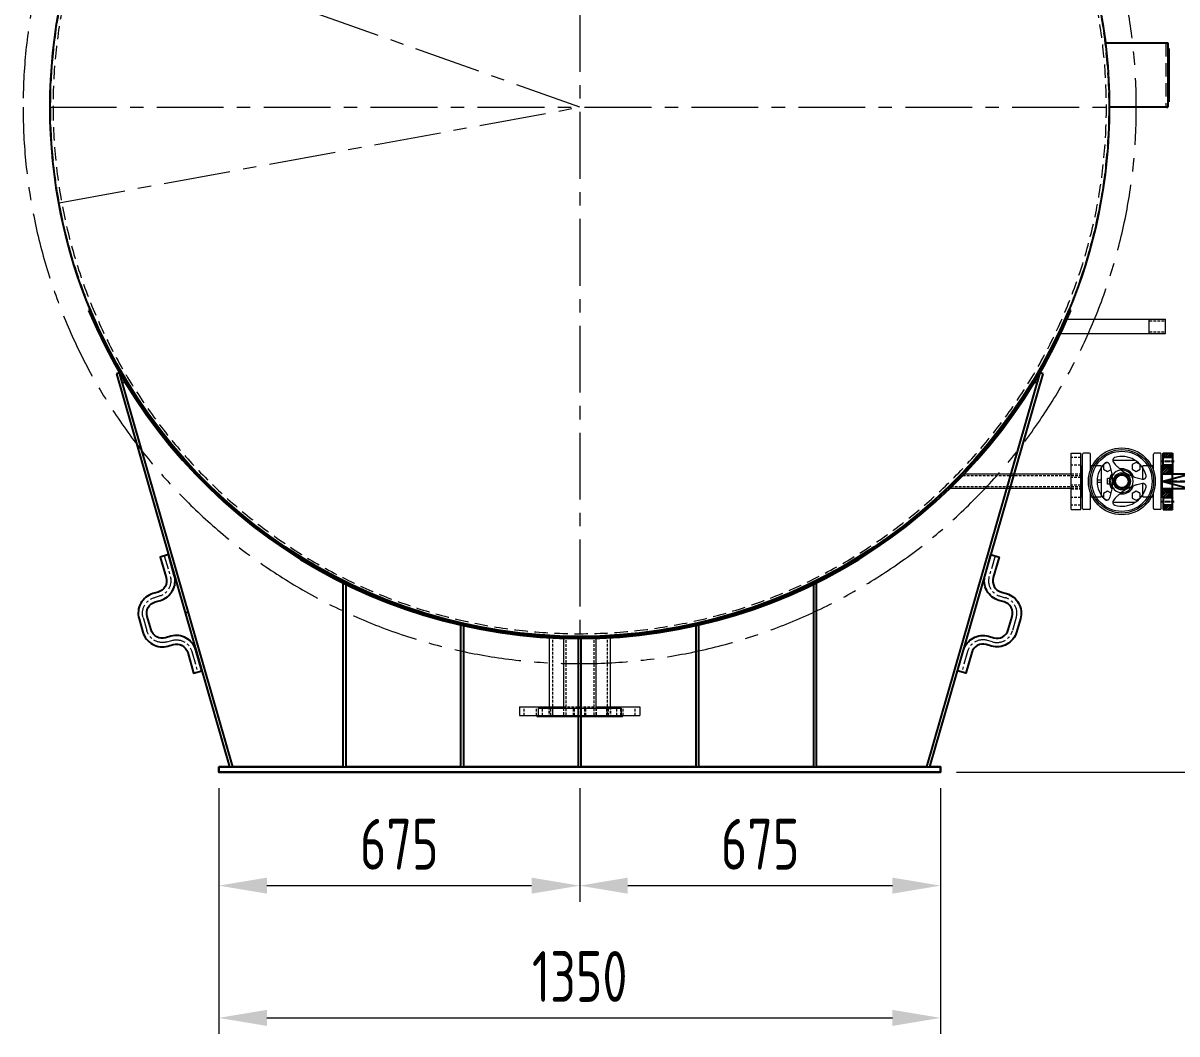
# Model space of a CAD drawing. Header units: millimetres. Extents: x -46397 to 283259, y -8690 to 23983.
# Drawn here: x -35384 to -33226, y 806 to 2697 of the extents above; entities that cross this region are included whole.
import ezdxf
from ezdxf import colors
from ezdxf.entities.mleader import LeaderData, LeaderLine
from ezdxf.enums import TextEntityAlignment as Align
from ezdxf.math import Vec2, Vec3

# ---------------------------------------------------------------- set-up
doc = ezdxf.new("R2010")
doc.units = ezdxf.units.MM
for name, pattern in [('ACAD_ISO04W100', [30, 24, -3, 0, -3]), ('AM_ISO08W050', [18, 12, -1.5, 3, -1.5]), ('AM_ISO08W050x2', [9, 6, -0.75, 1.5, -0.75]), ('CENTER', [2, 1.25, -0.25, 0.25, -0.25]), ('HIDDEN', [0.375, 0.25, -0.125]), ('HIDDENX2', [0.75, 0.5, -0.25])]:
    doc.linetypes.add(name, pattern=pattern)
doc.layers.get('Defpoints').update_dxf_attribs({"lineweight": 0})
for name, color, linetype, lineweight in [('0-Dim', 7, 'Continuous', 0), ('00 Net Dam', 2, 'Continuous', 25), ('3-Centerline', 4, 'CENTER', 5), ('AM_7', 4, 'AM_ISO08W050', 25), ('CHUAN NET KHUAT', 4, 'HIDDEN', 0), ('DUONGCHINH', 7, 'Continuous', 25), ('DUONGTAM', 1, 'CENTER', 0), ('Long_AM_Visible', 30, 'Continuous', 25), ('PHANTOM 2', 8, 'Continuous', 0)]:
    doc.layers.add(name, color=color, linetype=linetype, lineweight=lineweight)
doc.layers.add('flashshoot', color=7, linetype='Continuous')
doc.styles.add('GHI CHÚ 1', font='isocp_IV25.ttf', dxfattribs={"width": 0.8})
doc.styles.add('Long_Text', font='isocp.shx', dxfattribs={"width": 0.7})
doc.styles.get("Standard").update_dxf_attribs({"font": 'isocp.shx', "width": 0.8})
doc.dimstyles.new('1-30SCALE', dxfattribs={"dimtxt": 75, "dimasz": 75, "dimexe": 37.5, "dimexo": 30, "dimgap": 30, "dimtad": 1, "dimtoh": 1, "dimdec": 0, "dimdsep": 46, "dimtxsty": 'GHI CHÚ 1', "dimcen": 0.09, "dimclrd": 256, "dimclre": 256, "dimclrt": 2, "dimadec": 0, "dimazin": 0, "dimtfac": 1, "dimtdec": 0, "dimtofl": 0, "dimtmove": 0, "dimatfit": 3, "dimfxl": 1, "dimlwd": 0, "dimlwe": 0, "dimarcsym": 0})

# ---------------------------------------------------------------- blocks, each defined once
blk = doc.blocks.new('A$C0bd6b673')
at = {"layer": 'CHUAN NET KHUAT', "color": 3, "ltscale": 100, "extrusion": (0, 0, -1)}
for radius in [990, 985]:
    blk.add_circle((0, 0), radius, dxfattribs=at)
at = {"layer": 'DUONGCHINH', "color": 2, "ltscale": 10, "extrusion": (0, 0, -1)}
blk.add_circle((0, 0), 991, dxfattribs=at)
at = {"layer": 'DUONGTAM', "ltscale": 100}
for p, q in [((0, 991), (0, -991)), ((0, 0), (-932.7, 332)), ((-991, 0), (991, 0))]:
    blk.add_line(p, q, dxfattribs=at)
at = {"layer": 'DUONGTAM', "color": 2, "ltscale": 100}
blk.add_line((-973.7, -178.9), (0, 0), dxfattribs=at)
blk = doc.blocks.new('*U1673')
at = {"layer": '00 Net Dam'}
blk.add_lwpolyline([(113, -78), (73, -78, -0.414214), (35, -40), (35, -30, 0.414214), (13, -8), (-13, -8, 0.414214), (-35, -30), (-35, -40, -0.414214), (-73, -78), (-113, -78), (-113, -62), (-73, -62, 0.414214), (-51, -40), (-51, -30, -0.414214), (-13, 8), (13, 8, -0.414214), (51, -30), (51, -40, 0.414214), (73, -62), (113, -62)], format="xyb", close=True, dxfattribs=at)
at = {"layer": '3-Centerline', "ltscale": 20}
blk.add_lwpolyline([(-113, -70), (-73, -70, 0.414214), (-43, -40), (-43, -30, -0.414214), (-13, 0), (13, 0, -0.414214), (43, -30), (43, -40, 0.414214), (73, -70), (113, -70)], format="xyb", dxfattribs=at)
blk = doc.blocks.new('SAD1-2')
blk.add_line((-738, 298.3), (-732.2, 300))
at = {"layer": 'DUONGCHINH', "extrusion": (0, 1, 0)}
for p, q in [((-914.6, 865.1), (-918.3, 863.6)), ((918.3, 863.6), (914.6, 865.1)), ((-860.8, 747), (-866.5, 745.1)), ((-866.5, 745.1), (-655, 10)), ((-648.7, 10), (-860.8, 747)), ((860.8, 747), (648.7, 10)), ((655, 10), (866.5, 745.1)), ((866.5, 745.1), (860.8, 747)), ((-850.4, 729.4), (-855.3, 727.8)), ((855.3, 727.8), (850.4, 729.4)), ((-443, 354.2), (-443, 10)), ((-437, 10), (-437, 351.2)), ((437, 351.2), (437, 10)), ((443, 10), (443, 354.2)), ((-223, 275.3), (-223, 10)), ((-217, 10), (-217, 274)), ((217, 274), (217, 10)), ((223, 10), (223, 275.3)), ((-3, 250), (-3, 10)), ((3, 10), (3, 250)), ((-675, 10), (-675, 0)), ((-655, 10), (-675, 10)), ((-675, 0), (675, 0)), ((-443, 10), (-648.7, 10)), ((-223, 10), (-437, 10)), ((-3, 10), (-217, 10)), ((217, 10), (3, 10)), ((437, 10), (223, 10)), ((648.7, 10), (443, 10)), ((675, 10), (655, 10)), ((675, 0), (675, 10))]:
    blk.add_line(p, q, dxfattribs=at)
at = {"layer": 'DUONGCHINH'}
blk.add_lwpolyline([(-675, 10), (675, 10), (675, 0), (-675, 0)], close=True, dxfattribs=at)
blk.add_arc((0, 1244), 994, 202.5, 337.5, dxfattribs=at)
at = {"layer": 'DUONGCHINH', "extrusion": (0, 0, -1)}
blk.add_arc((0, 1244), 990, 202.5, 337.5, dxfattribs=at)
at = {"xscale": -1, "rotation": 106.0529400800291}
blk.add_blockref('*U1673', (-812.9, 276.7), dxfattribs=at)
at = {"rotation": 253.9470599199709}
blk.add_blockref('*U1673', (812.9, 276.7), dxfattribs=at)
blk = doc.blocks.new('*D1627')
at = {"layer": 'Defpoints', "color": 0, "transparency": 16777216}
for p in [(-35018.4, 1295.3, -1.5), (-33668.4, 1295.3, -1.5), (-33668.4, 835.6)]:
    blk.add_point(p, dxfattribs=at)
at = {"layer": 'PHANTOM 2', "linetype": 'Continuous', "lineweight": 0, "transparency": 16777216}
for p, q in [((-35018.4, 1265.3), (-35018.4, 805.6)), ((-33668.4, 1265.3), (-33668.4, 805.6)), ((-34928.4, 835.6), (-33758.4, 835.6))]:
    blk.add_line(p, q, dxfattribs=at)
at = {"layer": 'PHANTOM 2', "transparency": 16777216}
for points in [[(-34928.4, 850.6), (-34928.4, 820.6), (-35018.4, 835.6)], [(-33758.4, 850.6), (-33758.4, 820.6), (-33668.4, 835.6)]]:
    blk.add_solid(points, dxfattribs=at)
at = {"layer": 'PHANTOM 2', "color": 2, "transparency": 16777216, "insert": (-34343.4, 913.1), "char_height": 95, "attachment_point": 5, "style": 'GHI CHÚ 1'}
blk.add_mtext('1350', dxfattribs=at)
blk = doc.blocks.new('*D1626')
at = {"layer": 'Defpoints', "color": 0, "transparency": 16777216}
for p in [(-35018.4, 1295.3, -1.5), (-34343.4, 1295.3, -1.5), (-34343.4, 1083)]:
    blk.add_point(p, dxfattribs=at)
at = {"layer": 'PHANTOM 2', "linetype": 'Continuous', "lineweight": 0, "transparency": 16777216}
for p, q in [((-35018.4, 1265.3), (-35018.4, 1053)), ((-34343.4, 1265.3), (-34343.4, 1053)), ((-34928.4, 1083), (-34433.4, 1083))]:
    blk.add_line(p, q, dxfattribs=at)
at = {"layer": 'PHANTOM 2', "transparency": 16777216}
for points in [[(-34928.4, 1098), (-34928.4, 1068), (-35018.4, 1083)], [(-34433.4, 1098), (-34433.4, 1068), (-34343.4, 1083)]]:
    blk.add_solid(points, dxfattribs=at)
at = {"layer": 'PHANTOM 2', "color": 2, "transparency": 16777216, "insert": (-34680.9, 1160.5), "char_height": 95, "attachment_point": 5, "style": 'GHI CHÚ 1'}
blk.add_mtext('675', dxfattribs=at)
blk = doc.blocks.new('*D1625')
at = {"layer": 'Defpoints', "color": 0, "transparency": 16777216}
for p in [(-34343.4, 1295.3, -1.5), (-33668.4, 1295.3, -1.5), (-33668.4, 1083)]:
    blk.add_point(p, dxfattribs=at)
at = {"layer": 'PHANTOM 2', "linetype": 'Continuous', "lineweight": 0, "transparency": 16777216}
for p, q in [((-34343.4, 1265.3), (-34343.4, 1053)), ((-33668.4, 1265.3), (-33668.4, 1053)), ((-34253.4, 1083), (-33758.4, 1083))]:
    blk.add_line(p, q, dxfattribs=at)
at = {"layer": 'PHANTOM 2', "transparency": 16777216}
for points in [[(-34253.4, 1098), (-34253.4, 1068), (-34343.4, 1083)], [(-33758.4, 1098), (-33758.4, 1068), (-33668.4, 1083)]]:
    blk.add_solid(points, dxfattribs=at)
at = {"layer": 'PHANTOM 2', "color": 2, "transparency": 16777216, "insert": (-34005.9, 1160.5), "char_height": 95, "attachment_point": 5, "style": 'GHI CHÚ 1'}
blk.add_mtext('675', dxfattribs=at)
blk = doc.blocks.new('_TagCircle')
at = {"color": 0, "linetype": 'ByBlock', "lineweight": -2, "transparency": 16777216}
blk.add_circle((0, 0), 4, dxfattribs=at)
at = {"layer": 'Long_AM_Visible', "color": 0, "transparency": 16777216, "style": 'Long_Text'}
blk.add_attdef('TAGNUMBER', text='', height=3, dxfattribs=at).set_placement((0, -1.5), align=Align.CENTER)
blk = doc.blocks.new('_Open30')
at = {"color": 0, "linetype": 'ByBlock', "lineweight": -2}
for p, q in [((-1, 0.268), (0, 0)), ((0, 0), (-1, -0.268)), ((0, 0), (-1, 0))]:
    blk.add_line(p, q, dxfattribs=at)
blk = doc.blocks.new('*D1605')
at = {"layer": 'Defpoints', "color": 0, "transparency": 16777216}
for p in [(-32961.1, 3741.3, -1.5), (-33668.4, 1295.3, -1.5), (-32155.1, 1295.3)]:
    blk.add_point(p, dxfattribs=at)
at = {"layer": 'PHANTOM 2', "linetype": 'Continuous', "lineweight": 0, "transparency": 16777216}
for p, q in [((-32931.1, 3741.3), (-32125.1, 3741.3)), ((-32155.1, 3651.3), (-32155.1, 1385.3)), ((-33638.4, 1295.3), (-32125.1, 1295.3))]:
    blk.add_line(p, q, dxfattribs=at)
at = {"layer": 'PHANTOM 2', "transparency": 16777216}
for points in [[(-32170.1, 3651.3), (-32140.1, 3651.3), (-32155.1, 3741.3)], [(-32170.1, 1385.3), (-32140.1, 1385.3), (-32155.1, 1295.3)]]:
    blk.add_solid(points, dxfattribs=at)
at = {"layer": 'PHANTOM 2', "color": 2, "transparency": 16777216, "insert": (-32232.6, 2518.3), "char_height": 95, "attachment_point": 5, "rotation": 90, "style": 'GHI CHÚ 1'}
blk.add_mtext('2446', dxfattribs=at)
blk = doc.blocks.new('*U15')
at = {"color": 0, "linetype": 'ByBlock', "lineweight": 0}
for p, q in [((-148.5, -51), (-148.5, 51)), ((-135.5, 52.5), (-147, 52.5)), ((-134, 20.6), (-134, 51)), ((-16, 20.6), (-16, 51)), ((-3, 52.5), (-14.5, 52.5)), ((-1.5, -51), (-1.5, 51)), ((-150, 21.9), (-148.5, 23.4)), ((-150, -21.9), (-150, 21.9)), ((-114, 29), (-134, 29)), ((-114, 29), (-114, -29)), ((-102.7, 35), (-109.4, 31.2)), ((-109.4, 31.2), (-109.4, 22.5)), ((-109.4, 22.5), (-101.9, 18.2)), ((-101.9, 18.2), (-95, 22.2)), ((-49.7, 39), (-92, 39)), ((-48.1, 35.5), (-55.6, 31.2)), ((-55.6, 31.2), (-55.6, 22.5)), ((-55.6, 22.5), (-48.1, 18.2)), ((-40.6, 31.2), (-48.1, 35.5)), ((-48.1, 18.2), (-40.6, 22.5)), ((-40.6, 22.5), (-40.6, 31.2)), ((-16, 29), (-36, 29)), ((-36, 4.2), (-36, 29)), ((0, 21.9), (-1.5, 23.4)), ((0, -21.9), (0, 21.9)), ((-114, 2), (-121.5, 2)), ((-102.2, -5), (-102.2, 5)), ((-98, 5), (-102.2, 5)), ((-134, -51), (-134, -20.6)), ((-114, -2), (-121.5, -2)), ((-101.9, -18.2), (-109.4, -22.5)), ((-98, -5), (-102.2, -5)), ((-95, -22.2), (-101.9, -18.2)), ((-48.1, -18.2), (-55.6, -22.5)), ((-40.6, -22.5), (-48.1, -18.2)), ((-36, -29), (-36, -4.2)), ((-16, -51), (-16, -20.6)), ((-150, -21.9), (-148.5, -23.4)), ((-134, -29), (-114, -29)), ((-131.3, -29.5), (-131.3, -29)), ((-130.7, -29.5), (-131.3, -29.5)), ((-130.7, -29.5), (-130.7, -29)), ((-130.1, -29.5), (-130.7, -29.5)), ((-109.4, -22.5), (-109.4, -31.2)), ((-109.4, -31.2), (-102.7, -35)), ((-92, -39), (-49.7, -39)), ((-55.6, -22.5), (-55.6, -31.2)), ((-55.6, -31.2), (-48.1, -35.5)), ((-48.1, -35.5), (-40.6, -31.2)), ((-40.6, -31.2), (-40.6, -22.5)), ((-36, -29), (-16, -29)), ((0, -21.9), (-1.5, -23.4)), ((-135.5, -52.5), (-147, -52.5)), ((-3, -52.5), (-14.5, -52.5))]:
    blk.add_line(p, q, dxfattribs=at)
for radius in [62.5, 59.4, 56.4, 16, 14, 14, 13, 12.5, 11.7, 11.7]:
    blk.add_circle((-75, 0), radius, dxfattribs=at)
for centre, radius, start, end in [((-147, 51), 1.5, 90, 180), ((-135.5, 51), 1.5, 0, 90), ((-75, 0), 46.5, 13.9148, 106.0852), ((-14.5, 51), 1.5, 90, 180), ((-3, 51), 1.5, 0, 90), ((-75, 0), 46.5, 133.9148, 226.0852), ((-75, 0), 23.5, 90, 98.894), ((-75, 0), 23.5, 21.1067, 90), ((-75, 0), 23.5, 141.1061, 218.894), ((-75, 0), 21, 147.6724, 212.3276), ((-75, 0), 21, 92.284, 147.716), ((-75, 0), 21, 90, 92.3276), ((-75, 0), 21, 27.6724, 90), ((-75, 0), 21, 332.284, 27.716), ((-75, 0), 21, 212.284, 267.716), ((-75, 0), 46.5, 253.9148, 346.0852), ((-75, 0), 23.5, 261.106, 338.8938), ((-75, 0), 21, 267.6724, 332.3276), ((-147, -51), 1.5, 180, 270), ((-135.5, -51), 1.5, 270, 0), ((-14.5, -51), 1.5, 180, 270), ((-3, -51), 1.5, 270, 0)]:
    blk.add_arc(centre, radius, start, end, dxfattribs=at)
for points, knots in [([(-87.9, 44.7), (-88.3, 44.5), (-88.8, 44.4), (-89.4, 44), (-89.6, 43.9), (-89.9, 43.6), (-90.1, 43.4), (-90.5, 43.1), (-90.6, 42.9), (-90.9, 42.6), (-91, 42.4), (-91.4, 41.8), (-91.6, 41.4), (-91.9, 40.5), (-91.9, 40), (-92, 39.3), (-92, 39.1), (-92, 38.6), (-91.9, 38.4), (-91.8, 38), (-91.8, 37.8), (-91.7, 37.3), (-91.6, 37.1), (-91.3, 36.5), (-91, 36.1), (-90.8, 35.7)], [0.00000021, 0.00000021, 0.00000021, 0.00000021, 0.00140383, 0.00140383, 0.00210564, 0.00210564, 0.00280745, 0.00280745, 0.00350926, 0.00350926, 0.00421107, 0.00421107, 0.00561469, 0.00561469, 0.00701831, 0.00701831, 0.00772012, 0.00772012, 0.00842194, 0.00842194, 0.00912375, 0.00912375, 0.00982556, 0.00982556, 0.01122918, 0.01122918, 0.01122918, 0.01122918]), ([(-98.1, 31.5), (-98.2, 31.9), (-98.4, 32.3), (-99, 33.1), (-99.3, 33.4), (-99.8, 33.9), (-100, 34), (-100.4, 34.3), (-100.6, 34.4), (-101.2, 34.7), (-101.6, 34.8), (-102.3, 35), (-102.5, 35), (-103, 35.1), (-103.2, 35.1), (-103.7, 35.1), (-103.9, 35.1), (-104.4, 35), (-104.6, 34.9), (-105.3, 34.8), (-105.7, 34.6), (-106.3, 34.2), (-106.5, 34.1), (-106.9, 33.8), (-107.1, 33.7), (-107.3, 33.5)], [0.00000022, 0.00000022, 0.00000022, 0.00000022, 0.00140341, 0.00140341, 0.00280661, 0.00280661, 0.00350821, 0.00350821, 0.00420981, 0.00420981, 0.005613, 0.005613, 0.0063146, 0.0063146, 0.0070162, 0.0070162, 0.00771779, 0.00771779, 0.00841939, 0.00841939, 0.00982259, 0.00982259, 0.01052419, 0.01052419, 0.01122578, 0.01122578, 0.01122578, 0.01122578]), ([(-92.7, 11.2), (-93, 13), (-93.3, 14.7), (-93.9, 18.2), (-94.3, 19.9), (-95.2, 23.3), (-95.7, 25), (-96.8, 28.3), (-97.4, 29.9), (-98.1, 31.5)], [0.0439983, 0.0439983, 0.0439983, 0.0439983, 0.04937679, 0.04937679, 0.05475527, 0.05475527, 0.06013376, 0.06013376, 0.06551224, 0.06551224, 0.06551224, 0.06551224]), ([(-90.8, 35.7), (-88.6, 33), (-86.3, 30.4), (-82.5, 26.7), (-81.3, 25.5), (-78.6, 23.2), (-77.2, 22.1), (-75.8, 21)], [0.00000026, 0.00000026, 0.00000026, 0.00000026, 0.01074435, 0.01074435, 0.0161164, 0.0161164, 0.02148845, 0.02148845, 0.02148845, 0.02148845]), ([(-56.4, 9.8), (-54.8, 9.1), (-53.1, 8.5), (-49.8, 7.3), (-48.1, 6.8), (-43, 5.4), (-39.6, 4.7), (-36.2, 4.2)], [0.04402767, 0.04402767, 0.04402767, 0.04402767, 0.04943433, 0.04943433, 0.054841, 0.054841, 0.06565433, 0.06565433, 0.06565433, 0.06565433]), ([(-36.2, 4.2), (-35.7, 4.1), (-35.3, 4.1), (-34.4, 4.2), (-33.9, 4.3), (-33.3, 4.6), (-33.1, 4.6), (-32.6, 4.8), (-32.4, 5), (-31.9, 5.3), (-31.5, 5.6), (-31.1, 6.1), (-30.9, 6.3), (-30.6, 6.7), (-30.5, 6.9), (-30.3, 7.3), (-30.2, 7.5), (-30, 7.9), (-29.9, 8.2), (-29.8, 8.8), (-29.7, 9.3), (-29.7, 10), (-29.7, 10.3), (-29.8, 10.7), (-29.8, 11), (-29.9, 11.2)], [0.00000021, 0.00000021, 0.00000021, 0.00000021, 0.0014034, 0.0014034, 0.0028066, 0.0028066, 0.00350819, 0.00350819, 0.00420979, 0.00420979, 0.00561299, 0.00561299, 0.00631458, 0.00631458, 0.00701618, 0.00701618, 0.00771778, 0.00771778, 0.00841938, 0.00841938, 0.00982257, 0.00982257, 0.01052417, 0.01052417, 0.01122577, 0.01122577, 0.01122577, 0.01122577]), ([(-98.1, -31.5), (-96.8, -28.3), (-95.7, -24.9), (-94.3, -19.9), (-93.9, -18.2), (-93.3, -14.7), (-93, -13), (-92.7, -11.2)], [0.00000022, 0.00000022, 0.00000022, 0.00000022, 0.01074431, 0.01074431, 0.01611636, 0.01611636, 0.02148841, 0.02148841, 0.02148841, 0.02148841]), ([(-75.8, -21), (-77.2, -22.1), (-78.6, -23.2), (-81.3, -25.5), (-82.5, -26.7), (-86.3, -30.4), (-88.6, -33), (-90.8, -35.7)], [0.00000123, 0.00000123, 0.00000123, 0.00000123, 0.00537328, 0.00537328, 0.01074533, 0.01074533, 0.02148942, 0.02148942, 0.02148942, 0.02148942]), ([(-36.2, -4.2), (-39.6, -4.7), (-43, -5.4), (-47.3, -6.6), (-48.1, -6.8), (-49.8, -7.3), (-50.6, -7.6), (-53.1, -8.5), (-54.8, -9.1), (-56.4, -9.8)], [-0.04421542, -0.04421542, -0.04421542, -0.04421542, -0.03340233, -0.03340233, -0.03069906, -0.03069906, -0.02799578, -0.02799578, -0.02258924, -0.02258924, -0.02258924, -0.02258924]), ([(-29.9, -11.2), (-29.8, -10.7), (-29.7, -10.3), (-29.7, -9.6), (-29.7, -9.3), (-29.8, -8.9), (-29.8, -8.6), (-29.9, -8.2), (-30, -7.9), (-30.2, -7.5), (-30.3, -7.3), (-30.6, -6.7), (-30.9, -6.3), (-31.5, -5.6), (-31.9, -5.3), (-32.4, -5), (-32.6, -4.8), (-33.1, -4.6), (-33.3, -4.6), (-33.7, -4.4), (-33.9, -4.3), (-34.4, -4.2), (-34.6, -4.2), (-35.3, -4.1), (-35.7, -4.1), (-36.2, -4.2)], [0.0000002, 0.0000002, 0.0000002, 0.0000002, 0.00140382, 0.00140382, 0.00210564, 0.00210564, 0.00280745, 0.00280745, 0.00350926, 0.00350926, 0.00421107, 0.00421107, 0.00561469, 0.00561469, 0.00701831, 0.00701831, 0.00772012, 0.00772012, 0.00842193, 0.00842193, 0.00912374, 0.00912374, 0.00982555, 0.00982555, 0.01122917, 0.01122917, 0.01122917, 0.01122917]), ([(-107.3, -33.5), (-106.9, -33.8), (-106.5, -34.1), (-105.9, -34.5), (-105.7, -34.6), (-105.3, -34.7), (-105.1, -34.8), (-104.6, -34.9), (-104.4, -35), (-103.9, -35.1), (-103.7, -35.1), (-103, -35.1), (-102.5, -35), (-101.6, -34.8), (-101.2, -34.7), (-100.6, -34.4), (-100.4, -34.3), (-100, -34), (-99.8, -33.9), (-99.5, -33.6), (-99.3, -33.4), (-99, -33.1), (-98.8, -32.9), (-98.4, -32.3), (-98.2, -31.9), (-98.1, -31.5)], [0.00000027, 0.00000027, 0.00000027, 0.00000027, 0.0014039, 0.0014039, 0.00210571, 0.00210571, 0.00280752, 0.00280752, 0.00350933, 0.00350933, 0.00421114, 0.00421114, 0.00561476, 0.00561476, 0.00701838, 0.00701838, 0.00772019, 0.00772019, 0.008422, 0.008422, 0.00912382, 0.00912382, 0.00982563, 0.00982563, 0.01122925, 0.01122925, 0.01122925, 0.01122925]), ([(-90.8, -35.7), (-91, -36.1), (-91.3, -36.5), (-91.7, -37.3), (-91.8, -37.7), (-91.9, -38.4), (-92, -38.6), (-92, -39.1), (-92, -39.3), (-91.9, -40), (-91.9, -40.5), (-91.7, -41.1), (-91.6, -41.3), (-91.4, -41.8), (-91.3, -42), (-91, -42.4), (-90.9, -42.6), (-90.6, -42.9), (-90.5, -43.1), (-90, -43.6), (-89.6, -43.9), (-89, -44.2), (-88.8, -44.3), (-88.3, -44.5), (-88.1, -44.6), (-87.9, -44.7)], [0.00000026, 0.00000026, 0.00000026, 0.00000026, 0.00140345, 0.00140345, 0.00280665, 0.00280665, 0.00350825, 0.00350825, 0.00420985, 0.00420985, 0.00561304, 0.00561304, 0.00631464, 0.00631464, 0.00701624, 0.00701624, 0.00771783, 0.00771783, 0.00841943, 0.00841943, 0.00982263, 0.00982263, 0.01052422, 0.01052422, 0.01122582, 0.01122582, 0.01122582, 0.01122582])]:
    blk.add_open_spline(points, degree=3, knots=knots, dxfattribs=at)
for points in [[(-92.7, -11.2), (-92.2, -7.5), (-91.8, 0), (-92.2, 7.5), (-92.7, 11.2)], [(-75.8, 21), (-72.8, 18.7), (-66.6, 14.5), (-59.9, 11.2), (-56.4, 9.8)], [(-56.4, -9.8), (-59.9, -11.2), (-66.6, -14.5), (-72.8, -18.7), (-75.8, -21)]]:
    blk.add_open_spline(points, degree=3, dxfattribs=at)
blk = doc.blocks.new('*U2574')
at = {"color": 1, "linetype": 'ACAD_ISO04W100'}
blk.add_line((0, 118), (0, -3), dxfattribs=at)
at = {"color": 2}
blk.add_lwpolyline([(13.35, 0), (13.35, 115), (-13.35, 115), (-13.35, 0)], close=True, dxfattribs=at)
blk = doc.blocks.new('*U2573')
h = blk.add_hatch()
h.set_pattern_fill('ANSI31', color=1, angle=-90)
h.set_pattern_definition([(315, (19, -13), (2.24506, 2.24506), [])])
h.paths.add_polyline_path([(13, 9.5), (13, 17.5), (-5, 17.5), (-5, 16), (-7, 16), (-7, 0.75), (13, 0.75)])
h.paths.add_polyline_path([(13, 31.5), (13, 39.5), (-5, 39.5), (-5, 31.5)])
h.paths.add_polyline_path([(-7, -26.75), (-7, -42), (-5, -42), (-5, -43.5), (13, -43.5), (13, -35.5), (13, -26.75)])
h.paths.add_polyline_path([(-5, -57.5), (-5, -65.5), (13, -65.5), (13, -57.5)])
for p, q in [((-5, 16), (-5, 39.5)), ((-5, 39.5), (13, 39.5)), ((13, 31.5), (-5, 31.5)), ((13, 39.5), (13, 9.5)), ((-7, 0.75), (-7, 16)), ((-7, 16), (-5, 16)), ((13, 0.75), (-7, 0.75)), ((-7, 0.75), (-7, -26.75)), ((13, 17.5), (-5, 17.5)), ((13, 9.5), (13, 0.75)), ((13, 0.75), (13, -26.75)), ((13, -26.75), (-7, -26.75)), ((-7, -26.75), (-7, -42)), ((-7, -42), (-5, -42)), ((-5, -42), (-5, -65.5)), ((13, -35.5), (13, -26.75)), ((13, -65.5), (13, -35.5)), ((13, -43.5), (-5, -43.5)), ((13, -57.5), (-5, -57.5)), ((-5, -65.5), (13, -65.5))]:
    blk.add_line(p, q)
at = {"layer": 'AM_7', "linetype": 'AM_ISO08W050x2'}
for p, q in [((-8, 24.5), (16, 24.5)), ((-8, -50.5), (16, -50.5))]:
    blk.add_line(p, q, dxfattribs=at)
at = {"layer": 'AM_7'}
blk.add_line((15.88, -13), (-10, -13), dxfattribs=at)
blk = doc.blocks.new('erdgcxvb')
at = {"xscale": -1, "rotation": 180}
blk.add_blockref('*U2573', (-136, -13), dxfattribs=at)
at = {"rotation": 270}
blk.add_blockref('*U2574', (-143, 0), dxfattribs=at)
blk = doc.blocks.new('12319823 dasdasd')
blk.add_blockref('erdgcxvb', (10753, 16804))

msp = doc.modelspace()

# ---------------------------------------------------------------- linework, layer by layer
at = {"color": 3, "linetype": 'HIDDENX2', "lineweight": 0, "ltscale": 10, "extrusion": (0, 1, 0)}
for p, q in [((-33360.66, 2659.29, -1.5), (-33359.65, 2659.29, -1.5)), ((-33352.36, 2539.29, -1.5), (-33353.36, 2539.29, -1.5))]:
    msp.add_line(p, q, dxfattribs=at)
at = {"color": 2, "linetype": 'Continuous', "lineweight": 0, "ltscale": 10, "extrusion": (0, 1, 0)}
for p, q in [((-33436.3, 2142.64, -1.5), (-33278.05, 2142.64, -1.5)), ((-33278.05, 2115.94, -1.5), (-33278.05, 2142.64, -1.5)), ((-33278.05, 2142.64, -1.5), (-33248.05, 2142.64, -1.5)), ((-33248.05, 2115.94, -1.5), (-33248.05, 2142.64, -1.5)), ((-33448.45, 2115.94, -1.5), (-33278.05, 2115.94, -1.5)), ((-33278.05, 2115.94, -1.5), (-33248.05, 2115.94, -1.5)), ((-33424.37, 1786.79, -1.5), (-33424.37, 1891.79, -1.5)), ((-33424.37, 1891.79, -1.5), (-33406.37, 1891.79, -1.5)), ((-33406.37, 1786.79, -1.5), (-33406.37, 1891.79, -1.5)), ((-33406.37, 1868.29, -1.5), (-33404.37, 1868.29, -1.5)), ((-33404.37, 1810.29, -1.5), (-33404.37, 1868.29, -1.5)), ((-33424.37, 1852.59, -1.5), (-33630.24, 1852.59, -1.5)), ((-33424.37, 1825.99, -1.5), (-33656.84, 1825.99, -1.5)), ((-33406.37, 1810.29, -1.5), (-33404.37, 1810.29, -1.5)), ((-33424.37, 1786.79, -1.5), (-33406.37, 1786.79, -1.5)), ((-34400.51, 1550.94, -1.5), (-34400.51, 1417.29, -1.5)), ((-34373.51, 1549.75, -1.5), (-34373.51, 1415.29, -1.5)), ((-34313.21, 1549.75, -1.5), (-34313.21, 1415.29, -1.5)), ((-34286.21, 1550.94, -1.5), (-34286.21, 1417.29, -1.5)), ((-34455.86, 1417.29, -1.5), (-34373.51, 1417.29, -1.5)), ((-34455.86, 1417.29, -1.5), (-34455.86, 1401.29, -1.5)), ((-34420.86, 1415.29, -1.5), (-34265.86, 1415.29, -1.5)), ((-34420.86, 1415.29, -1.5), (-34420.86, 1401.29, -1.5)), ((-34313.21, 1417.29, -1.5), (-34230.86, 1417.29, -1.5)), ((-34265.86, 1415.29, -1.5), (-34265.86, 1401.29, -1.5)), ((-34230.86, 1417.29, -1.5), (-34230.86, 1401.29, -1.5)), ((-34455.86, 1401.29, -1.5), (-34420.86, 1401.29, -1.5)), ((-34423.36, 1401.29, -1.5), (-34423.36, 1399.29, -1.5)), ((-34423.36, 1399.29, -1.5), (-34391.36, 1399.29, -1.5)), ((-34420.86, 1401.29, -1.5), (-34265.86, 1401.29, -1.5)), ((-34391.36, 1401.29, -1.5), (-34391.36, 1399.29, -1.5)), ((-34391.36, 1399.29, -1.5), (-34295.36, 1399.29, -1.5)), ((-34295.36, 1401.29, -1.5), (-34295.36, 1399.29, -1.5)), ((-34295.36, 1399.29, -1.5), (-34263.36, 1399.29, -1.5)), ((-34265.86, 1401.29, -1.5), (-34230.86, 1401.29, -1.5)), ((-34263.36, 1401.29, -1.5), (-34263.36, 1399.29, -1.5))]:
    msp.add_line(p, q, dxfattribs=at)
at = {"color": 1, "linetype": 'HIDDENX2', "lineweight": 0, "ltscale": 10, "extrusion": (0, 1, 0)}
for p, q in [((-33278.05, 2139.64, -1.5), (-33248.05, 2139.64, -1.5)), ((-33278.05, 2118.94, -1.5), (-33248.05, 2118.94, -1.5)), ((-33406.37, 1883.79, -1.5), (-33424.37, 1883.79, -1.5)), ((-33406.37, 1869.79, -1.5), (-33424.37, 1869.79, -1.5)), ((-33404.37, 1849.72, -1.5), (-33633.02, 1849.72, -1.5)), ((-33424.37, 1853.04, -1.5), (-33404.37, 1853.04, -1.5)), ((-33404.37, 1852.59, -1.5), (-33424.37, 1852.59, -1.5)), ((-33406.37, 1846.29, -1.5), (-33424.37, 1846.29, -1.5)), ((-33404.37, 1828.86, -1.5), (-33653.87, 1828.86, -1.5)), ((-33406.37, 1832.29, -1.5), (-33424.37, 1832.29, -1.5)), ((-33404.37, 1825.99, -1.5), (-33424.37, 1825.99, -1.5)), ((-33424.37, 1825.54, -1.5), (-33404.37, 1825.54, -1.5)), ((-33406.37, 1808.79, -1.5), (-33424.37, 1808.79, -1.5)), ((-33406.37, 1794.79, -1.5), (-33424.37, 1794.79, -1.5)), ((-34394.49, 1550.61, -1.5), (-34394.49, 1399.29, -1.5)), ((-34369.6, 1549.64, -1.5), (-34369.6, 1399.29, -1.5)), ((-34317.12, 1549.64, -1.5), (-34317.12, 1399.29, -1.5)), ((-34292.23, 1550.61, -1.5), (-34292.23, 1399.29, -1.5)), ((-34447.36, 1401.29, -1.5), (-34447.36, 1417.29, -1.5)), ((-34424.36, 1401.29, -1.5), (-34424.36, 1417.29, -1.5)), ((-34420.27, 1401.29, -1.5), (-34420.27, 1417.29, -1.5)), ((-34412.86, 1401.29, -1.5), (-34412.86, 1415.29, -1.5)), ((-34401.06, 1417.29, -1.5), (-34401.06, 1399.29, -1.5)), ((-34400.51, 1417.29, -1.5), (-34400.51, 1399.29, -1.5)), ((-34397.27, 1401.29, -1.5), (-34397.27, 1417.29, -1.5)), ((-34393.86, 1401.29, -1.5), (-34393.86, 1415.29, -1.5)), ((-34373.91, 1415.29, -1.5), (-34373.91, 1399.29, -1.5)), ((-34373.51, 1417.29, -1.5), (-34313.21, 1417.29, -1.5)), ((-34373.51, 1415.29, -1.5), (-34373.51, 1399.29, -1.5)), ((-34354.86, 1401.29, -1.5), (-34354.86, 1417.29, -1.5)), ((-34352.86, 1401.29, -1.5), (-34352.86, 1415.29, -1.5)), ((-34333.86, 1401.29, -1.5), (-34333.86, 1415.29, -1.5)), ((-34331.86, 1401.29, -1.5), (-34331.86, 1417.29, -1.5)), ((-34313.21, 1415.29, -1.5), (-34313.21, 1399.29, -1.5)), ((-34312.81, 1415.29, -1.5), (-34312.81, 1399.29, -1.5)), ((-34292.86, 1401.29, -1.5), (-34292.86, 1415.29, -1.5)), ((-34289.45, 1401.29, -1.5), (-34289.45, 1417.29, -1.5)), ((-34286.21, 1417.29, -1.5), (-34286.21, 1399.29, -1.5)), ((-34285.66, 1417.29, -1.5), (-34285.66, 1399.29, -1.5)), ((-34273.86, 1401.29, -1.5), (-34273.86, 1415.29, -1.5)), ((-34266.45, 1401.29, -1.5), (-34266.45, 1417.29, -1.5)), ((-34262.36, 1401.29, -1.5), (-34262.36, 1417.29, -1.5)), ((-34239.36, 1401.29, -1.5), (-34239.36, 1417.29, -1.5))]:
    msp.add_line(p, q, dxfattribs=at)
at = {"color": 2, "linetype": 'Continuous', "lineweight": 0, "ltscale": 10}
for start, end in [(334.68299, 336.38077), (313.90407, 316.08109), (268.25481, 271.74519)]:
    msp.add_arc((-34343.36, 2539.29, -1.5), 990, start, end, dxfattribs=at)
at = {"layer": 'CHUAN NET KHUAT', "color": 3, "ltscale": 100, "extrusion": (0, 1, 0)}
msp.add_line((-33247.36, 2659.29, -1.5), (-33247.36, 2539.29, -1.5), dxfattribs=at)
at = {"layer": 'DUONGCHINH', "color": 2, "ltscale": 10, "extrusion": (0, 1, 0)}
for p, q in [((-33359.65, 2659.29, -1.5), (-33245.36, 2659.29, -1.5)), ((-33245.36, 2659.29, -1.5), (-33243.36, 2659.29, -1.5)), ((-33243.36, 2659.29, -1.5), (-33243.36, 2539.29, -1.5)), ((-33241.36, 2649.29, -1.5), (-33243.36, 2649.29, -1.5)), ((-33241.36, 2649.29, -1.5), (-33241.36, 2549.29, -1.5)), ((-33241.36, 2549.29, -1.5), (-33243.36, 2549.29, -1.5)), ((-33245.36, 2539.29, -1.5), (-33352.36, 2539.29, -1.5)), ((-33245.36, 2539.29, -1.5), (-33243.36, 2539.29, -1.5))]:
    msp.add_line(p, q, dxfattribs=at)
at = {"layer": 'DUONGTAM', "color": 5, "lineweight": 0, "ltscale": 100, "extrusion": (0, 0, -1)}
msp.add_circle((34343.36, 2539.29, 1.5), 1041, dxfattribs=at)

# ---------------------------------------------------------------- block references
for name, p in [('12319823 dasdasd', (-43864.41, -14964.74, -1.5)), ('SAD1-2', (-34343.36, 1295.29, -1.5)), ('*U15', (-33254.37, 1839.32, -1.5))]:
    msp.add_blockref(name, p)
at = {"layer": 'flashshoot', "ltscale": 10}
msp.add_blockref('A$C0bd6b673', (-34343.36, 2539.29, -1.5), dxfattribs=at)

# ---------------------------------------------------------------- dimensions: what is measured, and where the dimension line sits
at = {"layer": 'PHANTOM 2'}
dim = msp.add_linear_dim(base=(-32155.1, 1295.29), p1=(-32961.09, 3741.29, -1.5), p2=(-33668.36, 1295.29, -1.5), angle=90, dimstyle='1-30SCALE', override={"dimtxt": 95, "dimasz": 90, "dimexe": 30, "dimtmove": 1}, dxfattribs=at)
dim.commit()
dim.dimension.update_dxf_attribs({"geometry": '*D1605', "text_midpoint": (-32232.61, 2518.29)})
for base, p1, p2, picture, middle in [((-33668.36, 835.62), (-35018.36, 1295.29, -1.5), (-33668.36, 1295.29, -1.5), '*D1627', (-34343.36, 913.12)), ((-34343.36, 1083.03), (-35018.36, 1295.29, -1.5), (-34343.36, 1295.29, -1.5), '*D1626', (-34680.86, 1160.53)), ((-33668.36, 1083.03), (-34343.36, 1295.29, -1.5), (-33668.36, 1295.29, -1.5), '*D1625', (-34005.86, 1160.53))]:
    dim = msp.add_linear_dim(base=base, p1=p1, p2=p2, dimstyle='1-30SCALE', override={"dimtxt": 95, "dimasz": 90, "dimexe": 30, "dimtmove": 1}, dxfattribs=at)
    dim.commit()
    dim.dimension.update_dxf_attribs({"geometry": picture, "text_midpoint": middle})

# ---------------------------------------------------------------- leaders
at = {"layer": '0-Dim', "color": 6}
ml = msp.add_multileader_block('Standard', dxfattribs=at)
ml.set_content('_TagCircle', color=6, scale=-30)
ml.set_attribute('TAGNUMBER', 'N17.2', width=0)
ml.set_leader_properties(color=5)
ml.set_arrow_properties(name='OPEN30')
ml.build(insert=Vec2(0, 0))
ml.multileader.update_dxf_attribs({"has_dogleg": 0, "text_left_attachment_type": 6, "text_right_attachment_type": 6, "dogleg_length": 0.36, "arrow_head_size": 60, "block_connection_type": 1})
ctx = ml.context
ctx.base_point, ctx.char_height, ctx.arrow_head_size, ctx.landing_gap_size, ctx.plane_origin = Vec3(-32538.82, 1839.29, -1.5), 56, 60, 1.4, Vec3(-33098.17, 1717.64, -1.5)
ctx.left_attachment, ctx.right_attachment, ctx.text_align_type, ctx.attachment_type = 6, 6, 2, 1
notes = []
notes.append((ctx, [(0, (1, 1, 0), (-32539.18, 1839.29, -1.5), (1, 0), 0.36, [(0, [(-33254.37, 1839.29, -1.5)], 0, [])])]))
ctx.block.insert, ctx.block.scale = Vec3(-32538.82, 1839.29, -1.5), Vec3(-30, 30, 30)
for ctx, leaders in notes:
    for number, flags, end, landing, length, lines in leaders:
        leader = LeaderData()
        leader.index, (leader.has_last_leader_line, leader.has_dogleg_vector, leader.attachment_direction) = number, flags
        leader.last_leader_point, leader.dogleg_vector, leader.dogleg_length = Vec3(end), Vec3(landing), length
        for number, points, colour, breaks in lines:
            line = LeaderLine()
            line.index, line.vertices, line.color, line.breaks = number, Vec3.list(points), colors.encode_raw_color(colour), breaks
            leader.lines.append(line)
        ctx.leaders.append(leader)

doc.saveas('drawing.dxf')
